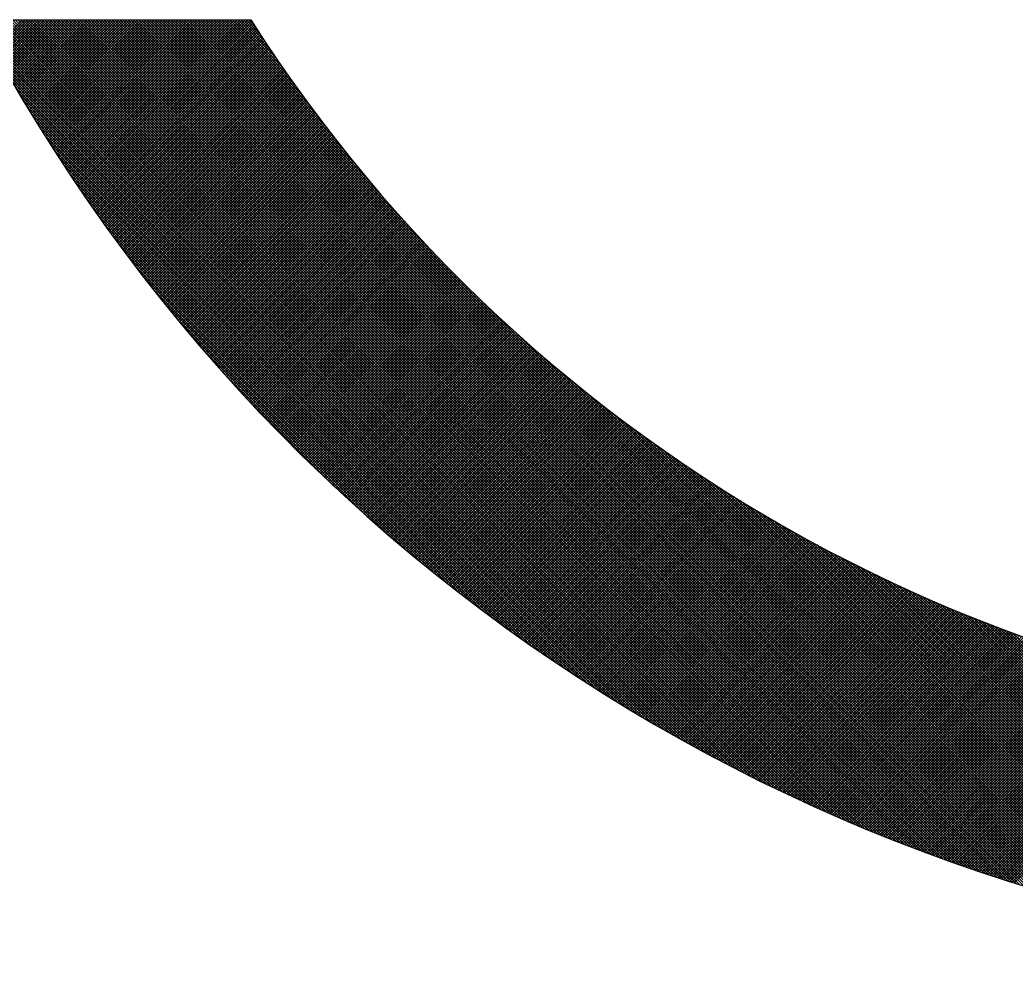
# Model space of a CAD drawing. Extents: x -29529 to 29888, y -30881 to 11129.
# Drawn here: x 23889.9 to 24217.9, y -29616.2 to -29305.2 of the extents above; entities that cross this region are included whole.
import ezdxf

# ---------------------------------------------------------------- set-up
doc = ezdxf.new("R2010")
doc.units = 0
doc.linetypes.add('XKITLINE00', pattern=[0])
doc.layers.get('0').update_dxf_attribs({"linetype": 'CONTINUOUS', "lineweight": 25})

msp = doc.modelspace()

# ---------------------------------------------------------------- linework, layer by layer
at = {"color": 5, "linetype": 'XKITLINE00'}
for p, q in [((23876.09, -29305.19), (23965.98, -29305.19)), ((24119.51, -29548.71), (23876.21, -29305.41)), ((24121.37, -29549.69), (23876.87, -29305.19)), ((24123.22, -29550.65), (23877.75, -29305.19)), ((24125.05, -29551.6), (23878.64, -29305.19)), ((24126.86, -29552.53), (23879.52, -29305.19)), ((24128.66, -29553.44), (23880.4, -29305.19)), ((23881.24, -29314.73), (23890.78, -29305.19)), ((24130.44, -29554.34), (23881.29, -29305.19)), ((23881.56, -29315.3), (23891.67, -29305.19)), ((23881.87, -29315.87), (23892.55, -29305.19)), ((24132.2, -29555.22), (23882.17, -29305.19)), ((23882.19, -29316.44), (23893.43, -29305.19)), ((23882.5, -29317), (23894.32, -29305.19)), ((23882.82, -29317.57), (23895.2, -29305.19)), ((24133.95, -29556.09), (23883.06, -29305.19)), ((23883.14, -29318.14), (23896.09, -29305.19)), ((23883.45, -29318.7), (23896.97, -29305.19)), ((23883.77, -29319.27), (23897.85, -29305.19)), ((24135.69, -29556.94), (23883.94, -29305.19)), ((23884.09, -29319.84), (23898.74, -29305.19)), ((23884.41, -29320.4), (23899.62, -29305.19)), ((23884.73, -29320.96), (23900.51, -29305.19)), ((24137.41, -29557.78), (23884.82, -29305.19)), ((23885.05, -29321.53), (23901.39, -29305.19)), ((23885.37, -29322.09), (23902.27, -29305.19)), ((23885.69, -29322.65), (23903.16, -29305.19)), ((24139.12, -29558.6), (23885.71, -29305.19)), ((23886.01, -29323.21), (23904.04, -29305.19)), ((23886.34, -29323.78), (23904.92, -29305.19)), ((24140.82, -29559.42), (23886.59, -29305.19)), ((23886.66, -29324.34), (23905.81, -29305.19)), ((23886.98, -29324.9), (23906.69, -29305.19)), ((23887.31, -29325.46), (23907.58, -29305.19)), ((24142.5, -29560.22), (23887.48, -29305.19)), ((23887.63, -29326.02), (23908.46, -29305.19)), ((23887.96, -29326.58), (23909.34, -29305.19)), ((23888.28, -29327.13), (23910.23, -29305.19)), ((24144.18, -29561), (23888.36, -29305.19)), ((23888.61, -29327.69), (23911.11, -29305.19)), ((23888.94, -29328.25), (23912, -29305.19)), ((24145.83, -29561.78), (23889.24, -29305.19)), ((23889.26, -29328.81), (23912.88, -29305.19)), ((23889.59, -29329.36), (23913.76, -29305.19)), ((23889.92, -29329.92), (23914.65, -29305.19)), ((24147.48, -29562.54), (23890.13, -29305.19)), ((23890.25, -29330.47), (23915.53, -29305.19)), ((23890.58, -29331.03), (23916.42, -29305.19)), ((23890.91, -29331.58), (23917.3, -29305.19)), ((24149.12, -29563.29), (23891.01, -29305.19)), ((23891.24, -29332.13), (23918.18, -29305.19)), ((23891.57, -29332.69), (23919.07, -29305.19)), ((23891.9, -29333.24), (23919.95, -29305.19)), ((24150.74, -29564.04), (23891.9, -29305.19)), ((23892.23, -29333.79), (23920.83, -29305.19)), ((23892.56, -29334.34), (23921.72, -29305.19)), ((24152.36, -29564.77), (23892.78, -29305.19)), ((23892.9, -29334.89), (23922.6, -29305.19)), ((23893.23, -29335.45), (23923.49, -29305.19)), ((23893.56, -29336), (23924.37, -29305.19)), ((24153.96, -29565.48), (23893.66, -29305.19)), ((23893.9, -29336.54), (23925.25, -29305.19)), ((23894.23, -29337.09), (23926.14, -29305.19)), ((24155.55, -29566.19), (23894.55, -29305.19)), ((23894.57, -29337.64), (23927.02, -29305.19)), ((23894.9, -29338.19), (23927.91, -29305.19)), ((23895.24, -29338.74), (23928.79, -29305.19)), ((24157.13, -29566.89), (23895.43, -29305.19)), ((23895.58, -29339.28), (23929.67, -29305.19)), ((23895.92, -29339.83), (23930.56, -29305.19)), ((23896.25, -29340.38), (23931.44, -29305.19)), ((24158.71, -29567.58), (23896.31, -29305.19)), ((23896.59, -29340.92), (23932.33, -29305.19)), ((23896.93, -29341.47), (23933.21, -29305.19)), ((24160.27, -29568.26), (23897.2, -29305.19)), ((23897.27, -29342.01), (23934.09, -29305.19)), ((23897.61, -29342.55), (23934.98, -29305.19)), ((23897.95, -29343.1), (23935.86, -29305.19)), ((24161.82, -29568.93), (23898.08, -29305.19)), ((23898.29, -29343.64), (23936.74, -29305.19)), ((23898.63, -29344.18), (23937.63, -29305.19)), ((24163.37, -29569.59), (23898.97, -29305.19)), ((23898.98, -29344.72), (23938.51, -29305.19)), ((23899.32, -29345.27), (23939.4, -29305.19)), ((23899.66, -29345.81), (23940.28, -29305.19)), ((24164.9, -29570.24), (23899.85, -29305.19)), ((23900.01, -29346.35), (23941.16, -29305.19)), ((23900.35, -29346.89), (23942.05, -29305.19)), ((23900.69, -29347.43), (23942.93, -29305.19)), ((24166.43, -29570.88), (23900.73, -29305.19)), ((23901.04, -29347.96), (23943.82, -29305.19)), ((23901.39, -29348.5), (23944.7, -29305.19)), ((24167.95, -29571.52), (23901.62, -29305.19)), ((23901.73, -29349.04), (23945.58, -29305.19)), ((23902.08, -29349.58), (23946.47, -29305.19)), ((23902.43, -29350.11), (23947.35, -29305.19)), ((24169.46, -29572.14), (23902.5, -29305.19)), ((23902.77, -29350.65), (23948.24, -29305.19)), ((23903.12, -29351.19), (23949.12, -29305.19)), ((24170.96, -29572.76), (23903.39, -29305.19)), ((23903.47, -29351.72), (23950, -29305.19)), ((23903.82, -29352.26), (23950.89, -29305.19)), ((23904.17, -29352.79), (23951.77, -29305.19)), ((24172.45, -29573.37), (23904.27, -29305.19)), ((23904.52, -29353.32), (23952.65, -29305.19)), ((23904.87, -29353.86), (23953.54, -29305.19)), ((24173.93, -29573.97), (23905.15, -29305.19)), ((23905.22, -29354.39), (23954.42, -29305.19)), ((23905.57, -29354.92), (23955.31, -29305.19)), ((23905.93, -29355.45), (23956.19, -29305.19)), ((24175.41, -29574.56), (23906.04, -29305.19)), ((23906.28, -29355.98), (23957.07, -29305.19)), ((23906.63, -29356.51), (23957.96, -29305.19)), ((24176.88, -29575.15), (23906.92, -29305.19)), ((23906.99, -29357.04), (23958.84, -29305.19)), ((23907.34, -29357.57), (23959.73, -29305.19)), ((23907.69, -29358.1), (23960.61, -29305.19)), ((24178.34, -29575.72), (23907.81, -29305.19)), ((23908.05, -29358.63), (23961.49, -29305.19)), ((23908.41, -29359.16), (23962.38, -29305.19)), ((24179.79, -29576.29), (23908.69, -29305.19)), ((23908.76, -29359.69), (23963.26, -29305.19)), ((23909.12, -29360.21), (23964.14, -29305.19)), ((23909.48, -29360.74), (23965.03, -29305.19)), ((24181.24, -29576.85), (23909.57, -29305.19)), ((23909.83, -29361.27), (23965.91, -29305.19)), ((24182.68, -29577.41), (23910.46, -29305.19)), ((24184.11, -29577.96), (23911.34, -29305.19)), ((24185.54, -29578.5), (23912.22, -29305.19)), ((24186.95, -29579.03), (23913.11, -29305.19)), ((24188.37, -29579.56), (23913.99, -29305.19)), ((24189.77, -29580.08), (23914.88, -29305.19)), ((24191.17, -29580.6), (23915.76, -29305.19)), ((24192.56, -29581.11), (23916.64, -29305.19)), ((24193.95, -29581.61), (23917.53, -29305.19)), ((24195.33, -29582.1), (23918.41, -29305.19)), ((24196.7, -29582.59), (23919.3, -29305.19)), ((24198.07, -29583.08), (23920.18, -29305.19)), ((24199.43, -29583.56), (23921.06, -29305.19)), ((24200.79, -29584.03), (23921.95, -29305.19)), ((24202.14, -29584.49), (23922.83, -29305.19)), ((24203.48, -29584.96), (23923.72, -29305.19)), ((24204.82, -29585.41), (23924.6, -29305.19)), ((24206.16, -29585.86), (23925.48, -29305.19)), ((24207.48, -29586.31), (23926.37, -29305.19)), ((24208.81, -29586.74), (23927.25, -29305.19)), ((24210.12, -29587.18), (23928.13, -29305.19)), ((24211.44, -29587.61), (23929.02, -29305.19)), ((24212.75, -29588.03), (23929.9, -29305.19)), ((24214.05, -29588.45), (23930.79, -29305.19)), ((24215.35, -29588.86), (23931.67, -29305.19)), ((24216.64, -29589.27), (23932.55, -29305.19)), ((24217.93, -29589.68), (23933.44, -29305.19)), ((24219.21, -29590.08), (23934.32, -29305.19)), ((24220.49, -29590.47), (23935.21, -29305.19)), ((24221.76, -29590.86), (23936.09, -29305.19)), ((24223.03, -29591.25), (23936.97, -29305.19)), ((24224.3, -29591.63), (23937.86, -29305.19)), ((24225.56, -29592), (23938.74, -29305.19)), ((24226.81, -29592.38), (23939.63, -29305.19)), ((24228.07, -29592.74), (23940.51, -29305.19)), ((24229.31, -29593.11), (23941.39, -29305.19)), ((24230.56, -29593.47), (23942.28, -29305.19)), ((24231.8, -29593.82), (23943.16, -29305.19)), ((24233.03, -29594.17), (23944.04, -29305.19)), ((24234.26, -29594.52), (23944.93, -29305.19)), ((24235.49, -29594.86), (23945.81, -29305.19)), ((24236.71, -29595.2), (23946.7, -29305.19)), ((24237.93, -29595.54), (23947.58, -29305.19)), ((24239.15, -29595.87), (23948.46, -29305.19)), ((24028.73, -29384.57), (23949.35, -29305.19)), ((24016.29, -29371.24), (23950.23, -29305.19)), ((24009.64, -29363.71), (23951.12, -29305.19)), ((24004.57, -29357.76), (23952, -29305.19)), ((24000.33, -29352.64), (23952.88, -29305.19)), ((23996.65, -29348.07), (23953.77, -29305.19)), ((23993.35, -29343.89), (23954.65, -29305.19)), ((23990.36, -29340.01), (23955.54, -29305.19)), ((23987.6, -29336.37), (23956.42, -29305.19)), ((23985.03, -29332.92), (23957.3, -29305.19)), ((23982.63, -29329.63), (23958.19, -29305.19)), ((23980.37, -29326.49), (23959.07, -29305.19)), ((23978.23, -29323.47), (23959.95, -29305.19)), ((23976.2, -29320.55), (23960.84, -29305.19)), ((23974.26, -29317.73), (23961.72, -29305.19)), ((23972.41, -29314.99), (23962.61, -29305.19)), ((23970.64, -29312.33), (23963.49, -29305.19)), ((23968.93, -29309.74), (23964.37, -29305.19)), ((23967.29, -29307.22), (23965.26, -29305.19)), ((24117.63, -29547.71), (23877.21, -29307.3)), ((23910.19, -29361.79), (23966.3, -29305.68)), ((23910.55, -29362.32), (23966.65, -29306.22)), ((23910.91, -29362.84), (23966.99, -29306.76)), ((23911.27, -29363.37), (23967.34, -29307.3)), ((23911.63, -29363.89), (23967.69, -29307.83)), ((23911.99, -29364.41), (23968.03, -29308.37)), ((23912.35, -29364.94), (23968.38, -29308.91)), ((24115.72, -29546.69), (23878.23, -29309.2)), ((24113.8, -29545.66), (23879.27, -29311.12)), ((23912.71, -29365.46), (23968.73, -29309.44)), ((23913.08, -29365.98), (23969.08, -29309.97)), ((23913.44, -29366.5), (23969.43, -29310.51)), ((23913.8, -29367.02), (23969.78, -29311.04)), ((23914.17, -29367.54), (23970.13, -29311.57)), ((23914.53, -29368.06), (23970.49, -29312.11)), ((24111.86, -29544.6), (23880.32, -29313.06)), ((24109.9, -29543.52), (23881.4, -29315.03)), ((23914.9, -29368.58), (23970.84, -29312.64)), ((23915.26, -29369.1), (23971.19, -29313.17)), ((23915.63, -29369.62), (23971.54, -29313.7)), ((23915.99, -29370.13), (23971.9, -29314.23)), ((23916.36, -29370.65), (23972.25, -29314.76)), ((23916.73, -29371.17), (23972.61, -29315.29)), ((24107.91, -29542.42), (23882.51, -29317.01)), ((23917.09, -29371.68), (23972.96, -29315.81)), ((23917.46, -29372.2), (23973.32, -29316.34)), ((23917.83, -29372.72), (23973.68, -29316.87)), ((23918.2, -29373.23), (23974.04, -29317.39)), ((23918.57, -29373.74), (23974.39, -29317.92)), ((23918.94, -29374.26), (23974.75, -29318.45)), ((24105.9, -29541.29), (23883.63, -29319.02)), ((24103.87, -29540.14), (23884.78, -29321.05)), ((23919.31, -29374.77), (23975.11, -29318.97)), ((23919.68, -29375.28), (23975.47, -29319.49)), ((23920.05, -29375.8), (23975.83, -29320.02)), ((23920.43, -29376.31), (23976.19, -29320.54)), ((23920.8, -29376.82), (23976.56, -29321.06)), ((23921.17, -29377.33), (23976.92, -29321.58)), ((24101.81, -29538.97), (23885.96, -29323.11)), ((24099.72, -29537.76), (23887.16, -29325.2)), ((23921.55, -29377.84), (23977.28, -29322.1)), ((23921.92, -29378.35), (23977.64, -29322.63)), ((23922.29, -29378.86), (23978.01, -29323.15)), ((23922.67, -29379.37), (23978.37, -29323.66)), ((23923.04, -29379.88), (23978.74, -29324.18)), ((23923.42, -29380.38), (23979.1, -29324.7)), ((23923.8, -29380.89), (23979.47, -29325.22)), ((24097.61, -29536.54), (23888.39, -29327.31)), ((23924.17, -29381.4), (23979.84, -29325.74)), ((23924.55, -29381.9), (23980.2, -29326.25)), ((23924.93, -29382.41), (23980.57, -29326.77)), ((23925.31, -29382.92), (23980.94, -29327.28)), ((23925.69, -29383.42), (23981.31, -29327.8)), ((23926.07, -29383.92), (23981.68, -29328.31)), ((24095.47, -29535.28), (23889.64, -29329.45)), ((24093.3, -29533.99), (23890.93, -29331.63)), ((23926.45, -29384.43), (23982.05, -29328.83)), ((23926.83, -29384.93), (23982.42, -29329.34)), ((23927.21, -29385.43), (23982.79, -29329.85)), ((23927.59, -29385.94), (23983.16, -29330.36)), ((23927.97, -29386.44), (23983.54, -29330.88)), ((23928.35, -29386.94), (23983.91, -29331.39)), ((24091.09, -29532.67), (23892.25, -29333.83)), ((23928.74, -29387.44), (23984.28, -29331.9)), ((23929.12, -29387.94), (23984.66, -29332.41)), ((23929.5, -29388.44), (23985.03, -29332.92)), ((23929.89, -29388.94), (23985.41, -29333.42)), ((23930.27, -29389.44), (23985.78, -29333.93)), ((23930.66, -29389.94), (23986.16, -29334.44)), ((23931.05, -29390.44), (23986.54, -29334.95)), ((24088.85, -29531.31), (23893.61, -29336.07)), ((24086.58, -29529.92), (23895, -29338.34)), ((23931.43, -29390.93), (23986.91, -29335.45)), ((23931.82, -29391.43), (23987.29, -29335.96)), ((23932.21, -29391.93), (23987.67, -29336.46)), ((23932.59, -29392.42), (23988.05, -29336.97)), ((23932.98, -29392.92), (23988.43, -29337.47)), ((23933.37, -29393.42), (23988.81, -29337.98)), ((24084.27, -29528.5), (23896.43, -29340.65)), ((23933.76, -29393.91), (23989.19, -29338.48)), ((23934.15, -29394.4), (23989.57, -29338.98)), ((23934.54, -29394.9), (23989.95, -29339.48)), ((23934.93, -29395.39), (23990.34, -29339.98)), ((23935.32, -29395.88), (23990.72, -29340.48)), ((23935.71, -29396.38), (23991.1, -29340.98)), ((23936.11, -29396.87), (23991.49, -29341.48)), ((24081.92, -29527.03), (23897.89, -29343.01)), ((23936.5, -29397.36), (23991.87, -29341.98)), ((23936.89, -29397.85), (23992.26, -29342.48)), ((23937.28, -29398.34), (23992.64, -29342.98)), ((23937.68, -29398.83), (23993.03, -29343.48)), ((23938.07, -29399.32), (23993.42, -29343.97)), ((23938.47, -29399.81), (23993.81, -29344.47)), ((23938.86, -29400.3), (23994.19, -29344.97)), ((24079.52, -29525.52), (23899.4, -29345.4)), ((24077.08, -29523.96), (23900.96, -29347.84)), ((23939.26, -29400.78), (23994.58, -29345.46)), ((23939.66, -29401.27), (23994.97, -29345.96)), ((23940.05, -29401.76), (23995.36, -29346.45)), ((23940.45, -29402.25), (23995.75, -29346.94)), ((23940.85, -29402.73), (23996.14, -29347.44)), ((23941.25, -29403.22), (23996.54, -29347.93)), ((24074.59, -29522.36), (23902.56, -29350.33)), ((23941.65, -29403.7), (23996.93, -29348.42)), ((23942.04, -29404.19), (23997.32, -29348.91)), ((23942.44, -29404.67), (23997.71, -29349.4)), ((23942.84, -29405.15), (23998.11, -29349.89)), ((23943.25, -29405.64), (23998.5, -29350.38)), ((23943.65, -29406.12), (23998.9, -29350.87)), ((23944.05, -29406.6), (23999.29, -29351.36)), ((24072.05, -29520.7), (23904.22, -29352.87)), ((23944.45, -29407.08), (23999.69, -29351.85)), ((23944.85, -29407.56), (24000.08, -29352.33)), ((23945.26, -29408.05), (24000.48, -29352.82)), ((23945.66, -29408.53), (24000.88, -29353.31)), ((23946.06, -29409.01), (24001.28, -29353.79)), ((23946.47, -29409.48), (24001.68, -29354.28)), ((23946.87, -29409.96), (24002.08, -29354.76)), ((24069.45, -29518.99), (23905.94, -29355.47)), ((24066.8, -29517.21), (23907.71, -29358.13)), ((23947.28, -29410.44), (24002.48, -29355.25)), ((23947.69, -29410.92), (24002.88, -29355.73)), ((23948.09, -29411.4), (24003.28, -29356.21)), ((23948.5, -29411.87), (24003.68, -29356.69)), ((23948.91, -29412.35), (24004.08, -29357.18)), ((23949.31, -29412.83), (24004.48, -29357.66)), ((24064.07, -29515.37), (23909.55, -29360.85)), ((23949.72, -29413.3), (24004.89, -29358.14)), ((23950.13, -29413.78), (24005.29, -29358.62)), ((23950.54, -29414.25), (24005.7, -29359.1)), ((23950.95, -29414.72), (24006.1, -29359.58)), ((23951.36, -29415.2), (24006.51, -29360.05)), ((23951.77, -29415.67), (24006.91, -29360.53)), ((23952.18, -29416.14), (24007.32, -29361.01)), ((24061.28, -29513.46), (23911.46, -29363.65)), ((23952.6, -29416.62), (24007.73, -29361.49)), ((23953.01, -29417.09), (24008.13, -29361.96)), ((23953.42, -29417.56), (24008.54, -29362.44)), ((23953.83, -29418.03), (24008.95, -29362.91)), ((23954.25, -29418.5), (24009.36, -29363.39)), ((23954.66, -29418.97), (24009.77, -29363.86)), ((23955.08, -29419.44), (24010.18, -29364.34)), ((24058.4, -29511.47), (23913.45, -29366.52)), ((23955.49, -29419.91), (24010.59, -29364.81)), ((23955.91, -29420.38), (24011, -29365.28)), ((23956.32, -29420.84), (24011.41, -29365.75)), ((23956.74, -29421.31), (24011.83, -29366.22)), ((23957.16, -29421.78), (24012.24, -29366.69)), ((23957.57, -29422.24), (24012.65, -29367.16)), ((23957.99, -29422.71), (24013.07, -29367.63)), ((24055.44, -29509.39), (23915.53, -29369.48)), ((23958.41, -29423.18), (24013.48, -29368.1)), ((23958.83, -29423.64), (24013.9, -29368.57)), ((23959.25, -29424.1), (24014.31, -29369.04)), ((23959.67, -29424.57), (24014.73, -29369.51)), ((23960.09, -29425.03), (24015.15, -29369.97)), ((23960.51, -29425.5), (24015.57, -29370.44)), ((23960.93, -29425.96), (24015.98, -29370.91)), ((24052.38, -29507.21), (23917.71, -29372.54)), ((23961.35, -29426.42), (24016.4, -29371.37)), ((23961.78, -29426.88), (24016.82, -29371.84)), ((23962.2, -29427.34), (24017.24, -29372.3)), ((23962.62, -29427.8), (24017.66, -29372.76)), ((23963.05, -29428.26), (24018.08, -29373.23)), ((23963.47, -29428.72), (24018.5, -29373.69)), ((23963.89, -29429.18), (24018.93, -29374.15)), ((24049.21, -29504.93), (23919.99, -29375.71)), ((23964.32, -29429.64), (24019.35, -29374.61)), ((23964.74, -29430.1), (24019.77, -29375.07)), ((23965.17, -29430.56), (24020.19, -29375.53)), ((23965.6, -29431.02), (24020.62, -29375.99)), ((23966.02, -29431.47), (24021.04, -29376.45)), ((23966.45, -29431.93), (24021.47, -29376.91)), ((23966.88, -29432.38), (24021.89, -29377.37)), ((24045.92, -29502.52), (23922.4, -29379)), ((23967.31, -29432.84), (24022.32, -29377.83)), ((23967.74, -29433.29), (24022.75, -29378.28)), ((23968.17, -29433.75), (24023.18, -29378.74)), ((23968.6, -29434.2), (24023.6, -29379.2)), ((23969.03, -29434.66), (24024.03, -29379.65)), ((23969.46, -29435.11), (24024.46, -29380.11)), ((23969.89, -29435.56), (24024.89, -29380.56)), ((23970.32, -29436.01), (24025.32, -29381.01)), ((24042.48, -29499.97), (23924.95, -29382.44)), ((23970.75, -29436.47), (24025.75, -29381.47)), ((23971.19, -29436.92), (24026.18, -29381.92)), ((23971.62, -29437.37), (24026.61, -29382.37)), ((23972.05, -29437.82), (24027.05, -29382.82)), ((23972.49, -29438.27), (24027.48, -29383.27)), ((23972.92, -29438.72), (24027.91, -29383.72)), ((23973.36, -29439.17), (24028.35, -29384.17)), ((24038.89, -29497.26), (23927.67, -29386.04)), ((23973.79, -29439.61), (24028.78, -29384.62)), ((23974.23, -29440.06), (24029.22, -29385.07)), ((23974.66, -29440.51), (24029.65, -29385.52)), ((23975.1, -29440.96), (24030.09, -29385.97)), ((23975.54, -29441.4), (24030.53, -29386.42)), ((23975.98, -29441.85), (24030.96, -29386.86)), ((23976.41, -29442.3), (24031.4, -29387.31)), ((24035.09, -29494.35), (23930.57, -29389.83)), ((23976.85, -29442.74), (24031.84, -29387.75)), ((23977.29, -29443.18), (24032.28, -29388.2)), ((23977.73, -29443.63), (24032.72, -29388.64)), ((23978.17, -29444.07), (24033.16, -29389.09)), ((23978.61, -29444.52), (24033.6, -29389.53)), ((23979.05, -29444.96), (24034.04, -29389.97)), ((23979.5, -29445.4), (24034.48, -29390.42)), ((23979.94, -29445.84), (24034.92, -29390.86)), ((24031.07, -29491.21), (23933.72, -29393.85)), ((23980.38, -29446.28), (24035.37, -29391.3)), ((23980.82, -29446.72), (24035.81, -29391.74)), ((23981.27, -29447.16), (24036.25, -29392.18)), ((23981.71, -29447.6), (24036.7, -29392.62)), ((23982.16, -29448.04), (24037.14, -29393.06)), ((23982.6, -29448.48), (24037.59, -29393.5)), ((23983.05, -29448.92), (24038.03, -29393.93)), ((23983.49, -29449.36), (24038.48, -29394.37)), ((23983.94, -29449.8), (24038.93, -29394.81)), ((23984.39, -29450.23), (24039.38, -29395.24)), ((23984.83, -29450.67), (24039.82, -29395.68)), ((23985.28, -29451.11), (24040.27, -29396.11)), ((23985.73, -29451.54), (24040.72, -29396.55)), ((23986.18, -29451.98), (24041.17, -29396.98)), ((23986.63, -29452.41), (24041.62, -29397.42)), ((24240.36, -29596.2), (24040.36, -29396.2)), ((24026.75, -29487.77), (23937.15, -29398.17)), ((23987.08, -29452.85), (24042.07, -29397.85)), ((23987.53, -29453.28), (24042.52, -29398.28)), ((23987.98, -29453.71), (24042.98, -29398.71)), ((23988.43, -29454.14), (24043.43, -29399.15)), ((23988.88, -29454.58), (24043.88, -29399.58)), ((23989.33, -29455.01), (24044.34, -29400.01)), ((23989.79, -29455.44), (24044.79, -29400.44)), ((24022.06, -29483.97), (23940.95, -29402.86)), ((23990.24, -29455.87), (24045.24, -29400.87)), ((23990.69, -29456.3), (24045.7, -29401.29)), ((23991.15, -29456.73), (24046.16, -29401.72)), ((23991.6, -29457.16), (24046.61, -29402.15)), ((23992.06, -29457.59), (24047.07, -29402.58)), ((23992.51, -29458.02), (24047.53, -29403)), ((23992.97, -29458.45), (24047.98, -29403.43)), ((23993.42, -29458.87), (24048.44, -29403.85)), ((23993.88, -29459.3), (24048.9, -29404.28)), ((23994.34, -29459.73), (24049.36, -29404.7)), ((23994.8, -29460.15), (24049.82, -29405.13)), ((23995.25, -29460.58), (24050.28, -29405.55)), ((23995.71, -29461), (24050.74, -29405.97)), ((23996.17, -29461.43), (24051.21, -29406.39)), ((23996.63, -29461.85), (24051.67, -29406.82)), ((23997.09, -29462.28), (24052.13, -29407.24)), ((24016.87, -29479.66), (23945.26, -29408.05)), ((23997.55, -29462.7), (24052.6, -29407.66)), ((23998.01, -29463.12), (24053.06, -29408.08)), ((23998.48, -29463.54), (24053.52, -29408.5)), ((23998.94, -29463.97), (24053.99, -29408.91)), ((23999.4, -29464.39), (24054.45, -29409.33)), ((23999.86, -29464.81), (24054.92, -29409.75)), ((24000.33, -29465.23), (24055.39, -29410.17)), ((24000.79, -29465.65), (24055.86, -29410.58)), ((24241.56, -29596.52), (24053.68, -29408.63)), ((24001.25, -29466.07), (24056.32, -29411)), ((24001.72, -29466.49), (24056.79, -29411.41)), ((24002.19, -29466.91), (24057.26, -29411.83)), ((24002.65, -29467.32), (24057.73, -29412.24)), ((24003.12, -29467.74), (24058.2, -29412.66)), ((24003.58, -29468.16), (24058.67, -29413.07)), ((24004.05, -29468.57), (24059.14, -29413.48)), ((24010.93, -29474.6), (23950.32, -29413.99)), ((24004.52, -29468.99), (24059.61, -29413.9)), ((24004.99, -29469.41), (24060.09, -29414.31)), ((24005.46, -29469.82), (24060.56, -29414.72)), ((24005.93, -29470.24), (24061.03, -29415.13)), ((24006.4, -29470.65), (24061.51, -29415.54)), ((24006.87, -29471.06), (24061.98, -29415.95)), ((24007.34, -29471.48), (24062.46, -29416.36)), ((24007.81, -29471.89), (24062.93, -29416.77)), ((24008.28, -29472.3), (24063.41, -29417.17)), ((24242.77, -29596.84), (24061.21, -29415.28)), ((24008.75, -29472.71), (24063.89, -29417.58)), ((24009.22, -29473.13), (24064.36, -29417.99)), ((24009.7, -29473.54), (24064.84, -29418.39)), ((24010.17, -29473.95), (24065.32, -29418.8)), ((24010.64, -29474.36), (24065.8, -29419.2)), ((24011.12, -29474.77), (24066.28, -29419.61)), ((24011.59, -29475.18), (24066.76, -29420.01)), ((24012.07, -29475.58), (24067.24, -29420.41)), ((24243.97, -29597.16), (24067.17, -29420.35)), ((24003.73, -29468.29), (23956.63, -29421.19)), ((24012.54, -29475.99), (24067.72, -29420.82)), ((24013.02, -29476.4), (24068.2, -29421.22)), ((24013.5, -29476.81), (24068.68, -29421.62)), ((24013.98, -29477.21), (24069.17, -29422.02)), ((24014.45, -29477.62), (24069.65, -29422.42)), ((24014.93, -29478.02), (24070.13, -29422.82)), ((24015.41, -29478.43), (24070.62, -29423.22)), ((24015.89, -29478.83), (24071.1, -29423.62)), ((24016.37, -29479.24), (24071.59, -29424.02)), ((24016.85, -29479.64), (24072.07, -29424.42)), ((24017.33, -29480.05), (24072.56, -29424.81)), ((24017.81, -29480.45), (24073.05, -29425.21)), ((24018.29, -29480.85), (24073.54, -29425.61)), ((24018.77, -29481.25), (24074.02, -29426)), ((24019.26, -29481.65), (24074.51, -29426.4)), ((24019.74, -29482.05), (24075, -29426.79)), ((24245.16, -29597.47), (24072.28, -29424.59)), ((24020.22, -29482.45), (24075.49, -29427.19)), ((24020.71, -29482.85), (24075.98, -29427.58)), ((24021.19, -29483.25), (24076.47, -29427.97)), ((24021.68, -29483.65), (24076.97, -29428.36)), ((24022.16, -29484.05), (24077.46, -29428.76)), ((24022.65, -29484.45), (24077.95, -29429.15)), ((24023.14, -29484.85), (24078.44, -29429.54)), ((24023.62, -29485.24), (24078.94, -29429.93)), ((24246.36, -29597.78), (24076.85, -29428.27)), ((23993.55, -29458.99), (23965.93, -29431.38)), ((24024.11, -29485.64), (24079.43, -29430.32)), ((24024.6, -29486.04), (24079.93, -29430.71)), ((24025.09, -29486.43), (24080.42, -29431.09)), ((24025.57, -29486.83), (24080.92, -29431.48)), ((24026.06, -29487.22), (24081.42, -29431.87)), ((24026.55, -29487.61), (24081.91, -29432.26)), ((24027.04, -29488.01), (24082.41, -29432.64)), ((24027.53, -29488.4), (24082.91, -29433.03)), ((24028.03, -29488.79), (24083.41, -29433.41)), ((24247.54, -29598.08), (24081.03, -29431.57)), ((24028.52, -29489.19), (24083.91, -29433.8)), ((24029.01, -29489.58), (24084.41, -29434.18)), ((24029.5, -29489.97), (24084.91, -29434.56)), ((24030, -29490.36), (24085.41, -29434.95)), ((24030.49, -29490.75), (24085.91, -29435.33)), ((24030.98, -29491.14), (24086.41, -29435.71)), ((24031.48, -29491.53), (24086.92, -29436.09)), ((24031.97, -29491.92), (24087.42, -29436.47)), ((24032.47, -29492.31), (24087.92, -29436.85)), ((24248.73, -29598.38), (24084.91, -29434.57)), ((24032.97, -29492.69), (24088.43, -29437.23)), ((24033.46, -29493.08), (24088.93, -29437.61)), ((24033.96, -29493.47), (24089.44, -29437.99)), ((24034.46, -29493.85), (24089.95, -29438.36)), ((24034.95, -29494.24), (24090.45, -29438.74)), ((24035.45, -29494.63), (24090.96, -29439.12)), ((24035.95, -29495.01), (24091.47, -29439.49)), ((24036.45, -29495.4), (24091.98, -29439.87)), ((24249.91, -29598.68), (24088.56, -29437.32)), ((24251.09, -29598.98), (24092, -29439.89)), ((24036.95, -29495.78), (24092.49, -29440.24)), ((24037.45, -29496.16), (24093, -29440.62)), ((24037.95, -29496.55), (24093.51, -29440.99)), ((24038.45, -29496.93), (24094.02, -29441.37)), ((24038.96, -29497.31), (24094.53, -29441.74)), ((24039.46, -29497.69), (24095.04, -29442.11)), ((24039.96, -29498.07), (24095.55, -29442.48)), ((24040.46, -29498.45), (24096.07, -29442.85)), ((24040.97, -29498.83), (24096.58, -29443.22)), ((24252.27, -29599.27), (24095.29, -29442.29)), ((24041.47, -29499.21), (24097.09, -29443.59)), ((24041.98, -29499.59), (24097.61, -29443.96)), ((24042.48, -29499.97), (24098.12, -29444.33)), ((24042.99, -29500.35), (24098.64, -29444.7)), ((24043.5, -29500.73), (24099.16, -29445.06)), ((24044, -29501.1), (24099.67, -29445.43)), ((24044.51, -29501.48), (24100.19, -29445.8)), ((24045.02, -29501.86), (24100.71, -29446.16)), ((24045.53, -29502.23), (24101.23, -29446.53)), ((24253.44, -29599.55), (24098.43, -29444.55)), ((24254.61, -29599.84), (24101.46, -29446.69)), ((24046.03, -29502.61), (24101.75, -29446.89)), ((24046.54, -29502.98), (24102.27, -29447.26)), ((24047.05, -29503.35), (24102.79, -29447.62)), ((24047.56, -29503.73), (24103.31, -29447.98)), ((24048.07, -29504.1), (24103.83, -29448.35)), ((24048.59, -29504.47), (24104.35, -29448.71)), ((24049.1, -29504.85), (24104.87, -29449.07)), ((24049.61, -29505.22), (24105.4, -29449.43)), ((24050.12, -29505.59), (24105.92, -29449.79)), ((24255.77, -29600.12), (24104.37, -29448.72)), ((24050.63, -29505.96), (24106.45, -29450.15)), ((24051.15, -29506.33), (24106.97, -29450.51)), ((24051.66, -29506.7), (24107.5, -29450.87)), ((24052.18, -29507.07), (24108.02, -29451.22)), ((24052.69, -29507.44), (24108.55, -29451.58)), ((24053.21, -29507.81), (24109.08, -29451.94)), ((24053.72, -29508.17), (24109.61, -29452.29)), ((24054.24, -29508.54), (24110.13, -29452.65)), ((24054.76, -29508.91), (24110.66, -29453)), ((24256.93, -29600.4), (24107.19, -29450.66)), ((24258.09, -29600.67), (24109.93, -29452.51)), ((24055.28, -29509.27), (24111.19, -29453.36)), ((24055.79, -29509.64), (24111.72, -29453.71)), ((24056.31, -29510.01), (24112.25, -29454.06)), ((24056.83, -29510.37), (24112.79, -29454.42)), ((24057.35, -29510.73), (24113.32, -29454.77)), ((24057.87, -29511.1), (24113.85, -29455.12)), ((24058.39, -29511.46), (24114.38, -29455.47)), ((24058.91, -29511.82), (24114.92, -29455.82)), ((24059.43, -29512.19), (24115.45, -29456.17)), ((24059.96, -29512.55), (24115.99, -29456.52)), ((24259.24, -29600.94), (24112.59, -29454.29)), ((24260.4, -29601.21), (24115.18, -29455.99)), ((24060.48, -29512.91), (24116.52, -29456.87)), ((24061, -29513.27), (24117.06, -29457.22)), ((24061.53, -29513.63), (24117.59, -29457.56)), ((24062.05, -29513.99), (24118.13, -29457.91)), ((24062.57, -29514.35), (24118.67, -29458.26)), ((24063.1, -29514.71), (24119.21, -29458.6)), ((24063.62, -29515.07), (24119.75, -29458.95)), ((24064.15, -29515.43), (24120.29, -29459.29)), ((24064.68, -29515.78), (24120.83, -29459.63)), ((24261.54, -29601.47), (24117.7, -29457.63)), ((24262.69, -29601.74), (24120.17, -29459.21)), ((24065.2, -29516.14), (24121.37, -29459.98)), ((24065.73, -29516.5), (24121.91, -29460.32)), ((24066.26, -29516.85), (24122.45, -29460.66)), ((24066.79, -29517.21), (24122.99, -29461)), ((24067.32, -29517.56), (24123.54, -29461.34)), ((24067.85, -29517.92), (24124.08, -29461.68)), ((24068.38, -29518.27), (24124.62, -29462.02)), ((24068.91, -29518.62), (24125.17, -29462.36)), ((24069.44, -29518.98), (24125.71, -29462.7)), ((24069.97, -29519.33), (24126.26, -29463.04)), ((24263.83, -29601.99), (24122.58, -29460.74)), ((24264.97, -29602.25), (24124.94, -29462.22)), ((24070.5, -29519.68), (24126.81, -29463.38)), ((24071.04, -29520.03), (24127.35, -29463.71)), ((24071.57, -29520.38), (24127.9, -29464.05)), ((24072.1, -29520.73), (24128.45, -29464.38)), ((24072.64, -29521.08), (24129, -29464.72)), ((24073.17, -29521.43), (24129.55, -29465.05)), ((24073.71, -29521.78), (24130.1, -29465.39)), ((24074.24, -29522.13), (24130.65, -29465.72)), ((24074.78, -29522.48), (24131.2, -29466.05)), ((24266.11, -29602.5), (24127.26, -29463.65)), ((24267.24, -29602.75), (24129.53, -29465.04)), ((24075.31, -29522.82), (24131.75, -29466.38)), ((24075.85, -29523.17), (24132.31, -29466.71)), ((24076.39, -29523.52), (24132.86, -29467.05)), ((24076.93, -29523.86), (24133.41, -29467.38)), ((24077.47, -29524.21), (24133.97, -29467.71)), ((24078, -29524.55), (24134.52, -29468.03)), ((24078.54, -29524.9), (24135.08, -29468.36)), ((24079.08, -29525.24), (24135.63, -29468.69)), ((24079.63, -29525.58), (24136.19, -29469.02)), ((24080.17, -29525.93), (24136.75, -29469.34)), ((24268.37, -29603), (24131.76, -29466.39)), ((24269.5, -29603.24), (24133.95, -29467.7)), ((24270.62, -29603.48), (24136.11, -29468.97)), ((24080.71, -29526.27), (24137.31, -29469.67)), ((24081.25, -29526.61), (24137.87, -29469.99)), ((24081.79, -29526.95), (24138.43, -29470.32)), ((24082.34, -29527.29), (24138.99, -29470.64)), ((24082.88, -29527.63), (24139.55, -29470.97)), ((24083.42, -29527.97), (24140.11, -29471.29)), ((24083.97, -29528.31), (24140.67, -29471.61)), ((24084.51, -29528.65), (24141.23, -29471.93)), ((24085.06, -29528.99), (24141.79, -29472.25)), ((24085.61, -29529.32), (24142.36, -29472.57)), ((24086.15, -29529.66), (24142.92, -29472.89)), ((24271.74, -29603.72), (24138.23, -29470.21)), ((24272.86, -29603.95), (24140.32, -29471.41)), ((24273.98, -29604.18), (24142.38, -29472.59)), ((24086.7, -29530), (24143.49, -29473.21)), ((24087.25, -29530.33), (24144.05, -29473.53)), ((24087.8, -29530.67), (24144.62, -29473.85)), ((24088.35, -29531.01), (24145.18, -29474.17)), ((24088.9, -29531.34), (24145.75, -29474.48)), ((24089.45, -29531.67), (24146.32, -29474.8)), ((24090, -29532.01), (24146.89, -29475.12)), ((24090.55, -29532.34), (24147.46, -29475.43)), ((24091.1, -29532.67), (24148.03, -29475.74)), ((24091.65, -29533), (24148.6, -29476.06)), ((24275.09, -29604.41), (24144.41, -29473.73)), ((24276.2, -29604.64), (24146.41, -29474.85)), ((24277.3, -29604.86), (24148.39, -29475.94)), ((24092.2, -29533.34), (24149.17, -29476.37)), ((24092.76, -29533.67), (24149.74, -29476.68)), ((24093.31, -29534), (24150.31, -29477)), ((24093.86, -29534.33), (24150.88, -29477.31)), ((24094.42, -29534.66), (24151.46, -29477.62)), ((24094.97, -29534.98), (24152.03, -29477.93)), ((24095.53, -29535.31), (24152.6, -29478.24)), ((24096.08, -29535.64), (24153.18, -29478.55)), ((24096.64, -29535.97), (24153.76, -29478.85)), ((24097.2, -29536.29), (24154.33, -29479.16)), ((24097.76, -29536.62), (24154.91, -29479.47)), ((24278.41, -29605.08), (24150.34, -29477.01)), ((24279.51, -29605.3), (24152.27, -29478.05)), ((24280.61, -29605.51), (24154.17, -29479.07)), ((24098.31, -29536.95), (24155.49, -29479.77)), ((24098.87, -29537.27), (24156.07, -29480.08)), ((24099.43, -29537.6), (24156.64, -29480.38)), ((24099.99, -29537.92), (24157.22, -29480.69)), ((24100.55, -29538.24), (24157.8, -29480.99)), ((24101.11, -29538.57), (24158.38, -29481.3)), ((24101.67, -29538.89), (24158.97, -29481.6)), ((24102.24, -29539.21), (24159.55, -29481.9)), ((24102.8, -29539.53), (24160.13, -29482.2)), ((24103.36, -29539.85), (24160.71, -29482.5)), ((24281.7, -29605.72), (24156.05, -29480.07)), ((24282.8, -29605.93), (24157.91, -29481.05)), ((24283.89, -29606.14), (24159.75, -29482)), ((24103.93, -29540.17), (24161.3, -29482.8)), ((24104.49, -29540.49), (24161.88, -29483.1)), ((24105.05, -29540.81), (24162.47, -29483.4)), ((24105.62, -29541.13), (24163.05, -29483.7)), ((24106.19, -29541.45), (24163.64, -29483.99)), ((24106.75, -29541.77), (24164.23, -29484.29)), ((24107.32, -29542.09), (24164.82, -29484.59)), ((24107.89, -29542.4), (24165.4, -29484.88)), ((24108.45, -29542.72), (24165.99, -29485.18)), ((24109.02, -29543.03), (24166.58, -29485.47)), ((24109.59, -29543.35), (24167.17, -29485.76)), ((24110.16, -29543.66), (24167.76, -29486.06)), ((24284.97, -29606.34), (24161.57, -29482.94)), ((24286.06, -29606.54), (24163.37, -29483.86)), ((24287.14, -29606.74), (24165.16, -29484.76)), ((24288.22, -29606.94), (24166.92, -29485.64)), ((24110.73, -29543.98), (24168.36, -29486.35)), ((24111.3, -29544.29), (24168.95, -29486.64)), ((24111.87, -29544.6), (24169.54, -29486.93)), ((24112.44, -29544.92), (24170.14, -29487.22)), ((24113.01, -29545.23), (24170.73, -29487.51)), ((24113.59, -29545.54), (24171.32, -29487.8)), ((24114.16, -29545.85), (24171.92, -29488.09)), ((24114.73, -29546.16), (24172.52, -29488.38)), ((24115.31, -29546.47), (24173.11, -29488.66)), ((24115.88, -29546.78), (24173.71, -29488.95)), ((24116.46, -29547.09), (24174.31, -29489.24)), ((24289.3, -29607.13), (24168.67, -29486.51)), ((24290.38, -29607.32), (24170.41, -29487.35)), ((24291.45, -29607.51), (24172.12, -29488.19)), ((24292.52, -29607.7), (24173.82, -29489.01)), ((24117.03, -29547.4), (24174.91, -29489.52)), ((24117.61, -29547.7), (24175.51, -29489.81)), ((24118.19, -29548.01), (24176.11, -29490.09)), ((24118.76, -29548.32), (24176.71, -29490.37)), ((24119.34, -29548.62), (24177.31, -29490.66)), ((24119.92, -29548.93), (24177.91, -29490.94)), ((24120.5, -29549.23), (24178.51, -29491.22)), ((24121.08, -29549.54), (24179.12, -29491.5)), ((24121.66, -29549.84), (24179.72, -29491.78)), ((24122.24, -29550.14), (24180.33, -29492.06)), ((24122.82, -29550.45), (24180.93, -29492.34)), ((24123.4, -29550.75), (24181.54, -29492.61)), ((24293.58, -29607.88), (24175.51, -29489.81)), ((24294.65, -29608.06), (24177.18, -29490.6)), ((24295.71, -29608.24), (24178.84, -29491.37)), ((24296.77, -29608.42), (24180.49, -29492.13)), ((24123.98, -29551.05), (24182.14, -29492.89)), ((24124.57, -29551.35), (24182.75, -29493.17)), ((24125.15, -29551.65), (24183.36, -29493.44)), ((24125.74, -29551.95), (24183.97, -29493.72)), ((24126.32, -29552.25), (24184.58, -29493.99)), ((24126.9, -29552.55), (24185.19, -29494.27)), ((24127.49, -29552.85), (24185.8, -29494.54)), ((24128.08, -29553.15), (24186.41, -29494.81)), ((24128.66, -29553.44), (24187.02, -29495.09)), ((24129.25, -29553.74), (24187.63, -29495.36)), ((24129.84, -29554.04), (24188.25, -29495.63)), ((24130.43, -29554.33), (24188.86, -29495.9)), ((24297.83, -29608.59), (24182.12, -29492.88)), ((24298.89, -29608.76), (24183.74, -29493.62)), ((24299.94, -29608.93), (24185.34, -29494.34)), ((24300.99, -29609.1), (24186.94, -29495.05)), ((24302.04, -29609.26), (24188.52, -29495.75)), ((24131.02, -29554.63), (24189.48, -29496.17)), ((24131.61, -29554.92), (24190.09, -29496.43)), ((24132.2, -29555.21), (24190.71, -29496.7)), ((24132.79, -29555.51), (24191.32, -29496.97)), ((24133.38, -29555.8), (24191.94, -29497.24)), ((24133.97, -29556.09), (24192.56, -29497.5)), ((24134.56, -29556.38), (24193.18, -29497.77)), ((24135.15, -29556.68), (24193.8, -29498.03)), ((24135.75, -29556.97), (24194.42, -29498.29)), ((24136.34, -29557.26), (24195.04, -29498.56)), ((24136.94, -29557.55), (24195.66, -29498.82)), ((24137.53, -29557.83), (24196.28, -29499.08)), ((24303.08, -29609.43), (24190.09, -29496.43)), ((24304.13, -29609.59), (24191.65, -29497.11)), ((24305.17, -29609.74), (24193.2, -29497.78)), ((24306.21, -29609.9), (24194.74, -29498.43)), ((24307.25, -29610.05), (24196.27, -29499.08)), ((24138.13, -29558.12), (24196.91, -29499.34)), ((24138.72, -29558.41), (24197.53, -29499.6)), ((24139.32, -29558.7), (24198.15, -29499.86)), ((24139.92, -29558.98), (24198.78, -29500.12)), ((24140.51, -29559.27), (24199.4, -29500.38)), ((24141.11, -29559.56), (24200.03, -29500.64)), ((24141.71, -29559.84), (24200.66, -29500.89)), ((24142.31, -29560.12), (24201.29, -29501.15)), ((24142.91, -29560.41), (24201.91, -29501.41)), ((24143.51, -29560.69), (24202.54, -29501.66)), ((24144.11, -29560.97), (24203.17, -29501.91)), ((24144.72, -29561.26), (24203.8, -29502.17)), ((24145.32, -29561.54), (24204.44, -29502.42)), ((24308.28, -29610.2), (24197.79, -29499.71)), ((24309.31, -29610.35), (24199.3, -29500.33)), ((24310.34, -29610.5), (24200.79, -29500.95)), ((24311.37, -29610.64), (24202.28, -29501.56)), ((24312.4, -29610.78), (24203.76, -29502.15)), ((24145.92, -29561.82), (24205.07, -29502.67)), ((24146.52, -29562.1), (24205.7, -29502.92)), ((24147.13, -29562.38), (24206.33, -29503.17)), ((24147.73, -29562.66), (24206.97, -29503.42)), ((24148.34, -29562.94), (24207.6, -29503.67)), ((24148.94, -29563.21), (24208.24, -29503.92)), ((24149.55, -29563.49), (24208.87, -29504.17)), ((24150.16, -29563.77), (24209.51, -29504.42)), ((24150.76, -29564.05), (24210.15, -29504.66)), ((24151.37, -29564.32), (24210.79, -29504.91)), ((24151.98, -29564.6), (24211.43, -29505.15)), ((24152.59, -29564.87), (24212.07, -29505.4)), ((24153.2, -29565.14), (24212.71, -29505.64)), ((24313.42, -29610.92), (24205.24, -29502.74)), ((24314.44, -29611.06), (24206.7, -29503.32)), ((24315.46, -29611.2), (24208.15, -29503.89)), ((24316.48, -29611.33), (24209.6, -29504.45)), ((24317.49, -29611.46), (24211.03, -29505)), ((24318.51, -29611.59), (24212.46, -29505.55)), ((24153.81, -29565.42), (24213.35, -29505.88)), ((24154.42, -29565.69), (24213.99, -29506.12)), ((24155.03, -29565.96), (24214.63, -29506.37)), ((24155.65, -29566.24), (24215.28, -29506.61)), ((24156.26, -29566.51), (24215.92, -29506.85)), ((24156.87, -29566.78), (24216.56, -29507.08)), ((24157.49, -29567.05), (24217.21, -29507.32)), ((24158.1, -29567.32), (24217.86, -29507.56)), ((24158.72, -29567.58), (24218.5, -29507.8)), ((24159.33, -29567.85), (24219.15, -29508.03)), ((24159.95, -29568.12), (24219.8, -29508.27)), ((24160.57, -29568.39), (24220.45, -29508.5)), ((24161.18, -29568.65), (24221.1, -29508.74)), ((24161.8, -29568.92), (24221.75, -29508.97)), ((24319.52, -29611.72), (24213.88, -29506.08)), ((24320.53, -29611.85), (24215.3, -29506.61)), ((24321.54, -29611.97), (24216.7, -29507.14)), ((24162.42, -29569.18), (24222.4, -29509.2)), ((24163.04, -29569.45), (24223.05, -29509.43)), ((24163.66, -29569.71), (24223.71, -29509.67)), ((24164.28, -29569.98), (24224.36, -29509.9)), ((24164.9, -29570.24), (24225.01, -29510.12)), ((24165.52, -29570.5), (24225.67, -29510.35)), ((24166.14, -29570.76), (24226.33, -29510.58)), ((24166.77, -29571.02), (24226.98, -29510.81)), ((24167.39, -29571.29), (24227.64, -29511.03)), ((24168.01, -29571.54), (24228.3, -29511.26)), ((24168.64, -29571.8), (24228.96, -29511.49)), ((24169.26, -29572.06), (24229.62, -29511.71)), ((24169.89, -29572.32), (24230.28, -29511.93)), ((24170.52, -29572.58), (24230.94, -29512.16)), ((24171.14, -29572.84), (24231.6, -29512.38)), ((24171.77, -29573.09), (24232.26, -29512.6)), ((24172.4, -29573.35), (24232.93, -29512.82)), ((24173.03, -29573.6), (24233.59, -29513.04)), ((24173.66, -29573.86), (24234.26, -29513.26)), ((24174.29, -29574.11), (24234.92, -29513.48)), ((24174.92, -29574.36), (24235.59, -29513.69)), ((24175.55, -29574.62), (24236.26, -29513.91)), ((24176.18, -29574.87), (24236.92, -29514.13)), ((24176.81, -29575.12), (24237.59, -29514.34)), ((24177.45, -29575.37), (24238.26, -29514.55)), ((24178.08, -29575.62), (24238.93, -29514.77)), ((24178.72, -29575.87), (24239.6, -29514.98)), ((24179.35, -29576.12), (24240.28, -29515.19)), ((24179.99, -29576.37), (24240.95, -29515.4)), ((24180.62, -29576.61), (24241.62, -29515.61)), ((24181.26, -29576.86), (24242.3, -29515.82)), ((24181.9, -29577.11), (24242.97, -29516.03)), ((24182.53, -29577.35), (24243.65, -29516.24)), ((24183.17, -29577.6), (24244.33, -29516.45)), ((24183.81, -29577.84), (24245, -29516.65)), ((24184.45, -29578.09), (24245.68, -29516.86)), ((24185.09, -29578.33), (24246.36, -29517.06)), ((24185.73, -29578.57), (24247.04, -29517.27)), ((24186.38, -29578.82), (24247.72, -29517.47)), ((24187.02, -29579.06), (24248.4, -29517.67)), ((24187.66, -29579.3), (24249.09, -29517.87)), ((24188.3, -29579.54), (24249.77, -29518.07)), ((24188.95, -29579.78), (24250.45, -29518.27)), ((24189.59, -29580.02), (24251.14, -29518.47)), ((24190.24, -29580.26), (24251.82, -29518.67)), ((24190.89, -29580.49), (24252.51, -29518.87)), ((24191.53, -29580.73), (24253.2, -29519.07)), ((24192.18, -29580.97), (24253.88, -29519.26)), ((24192.83, -29581.2), (24254.57, -29519.46)), ((24193.48, -29581.44), (24255.26, -29519.65)), ((24194.13, -29581.67), (24255.95, -29519.84)), ((24194.78, -29581.91), (24256.65, -29520.04)), ((24195.43, -29582.14), (24257.34, -29520.23)), ((24196.08, -29582.37), (24258.03, -29520.42)), ((24196.73, -29582.6), (24258.72, -29520.61)), ((24197.38, -29582.84), (24259.42, -29520.8)), ((24198.04, -29583.07), (24260.11, -29520.99)), ((24198.69, -29583.3), (24260.81, -29521.17)), ((24199.34, -29583.53), (24261.51, -29521.36)), ((24200, -29583.75), (24262.21, -29521.55)), ((24200.66, -29583.98), (24262.91, -29521.73)), ((24201.31, -29584.21), (24263.6, -29521.92)), ((24201.97, -29584.44), (24264.31, -29522.1)), ((24202.63, -29584.66), (24265.01, -29522.28)), ((24203.28, -29584.89), (24265.71, -29522.46)), ((24203.94, -29585.11), (24266.41, -29522.64)), ((24204.6, -29585.34), (24267.12, -29522.82)), ((24205.26, -29585.56), (24267.82, -29523)), ((24205.93, -29585.78), (24268.53, -29523.18)), ((24206.59, -29586.01), (24269.23, -29523.36)), ((24207.25, -29586.23), (24269.94, -29523.54)), ((24207.91, -29586.45), (24270.65, -29523.71)), ((24208.58, -29586.67), (24271.36, -29523.89)), ((24209.24, -29586.89), (24272.07, -29524.06)), ((24209.91, -29587.11), (24272.78, -29524.23)), ((24210.57, -29587.32), (24273.49, -29524.4)), ((24211.24, -29587.54), (24274.2, -29524.58)), ((24211.9, -29587.76), (24274.92, -29524.75)), ((24212.57, -29587.98), (24275.63, -29524.92)), ((24213.24, -29588.19), (24276.35, -29525.08)), ((24213.91, -29588.41), (24277.06, -29525.25)), ((24214.58, -29588.62), (24277.78, -29525.42)), ((24215.25, -29588.83), (24278.5, -29525.58)), ((24215.92, -29589.05), (24279.22, -29525.75)), ((24216.59, -29589.26), (24279.94, -29525.91)), ((24217.26, -29589.47), (24280.66, -29526.08))]:
    msp.add_line(p, q, dxfattribs=at)
for radius, start, end in [(583.2, 207.81814, 332.18186), (505.44, 212.579, 327.421)]:
    msp.add_arc((24391.89, -29033.03), radius, start, end, dxfattribs=at)

doc.saveas('drawing.dxf')
